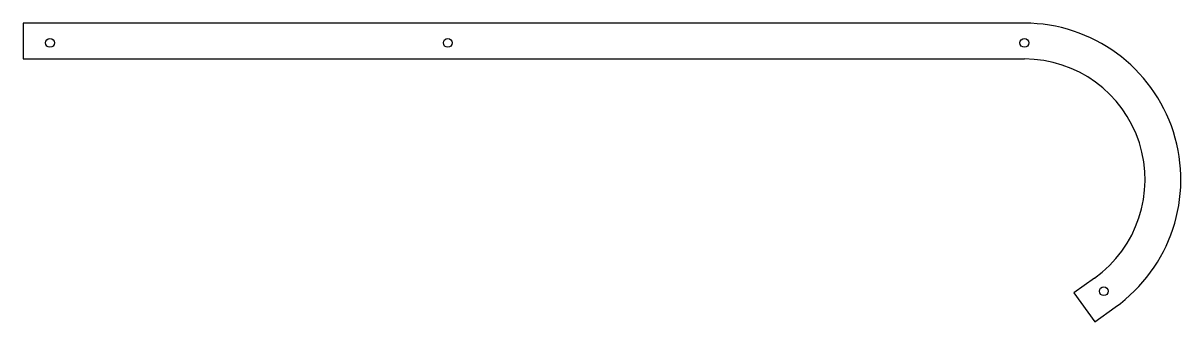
# Model space of a CAD drawing. Extents: x 3 to 1298, y 446 to 780.
import ezdxf

# ---------------------------------------------------------------- set-up
doc = ezdxf.new("R2010")
doc.units = 0
doc.layers.get('0').update_dxf_attribs({"linetype": 'CONTINUOUS'})

msp = doc.modelspace()

# ---------------------------------------------------------------- linework, layer by layer
at = {"color": 7, "linetype": 'CONTINUOUS'}
for p, q in [((1122.7, 780), (2.7, 780)), ((2.7, 780), (2.7, 740)), ((2.7, 740), (1122.7, 740)), ((1201.1, 495.1), (1178.1, 478.7)), ((1201.3, 446.1), (1224.3, 462.5))]:
    msp.add_line(p, q, dxfattribs=at)
msp.add_line((1178.1, 478.7), (1201.3, 446.1))
for centre in [(32.7, 758), (477.7, 758), (1122.7, 758), (1211.5, 480.4)]:
    msp.add_circle(centre, 5, dxfattribs=at)
for radius in [175, 135]:
    msp.add_arc((1122.7, 605), radius, 305.4956, 90, dxfattribs=at)

doc.saveas('drawing.dxf')
